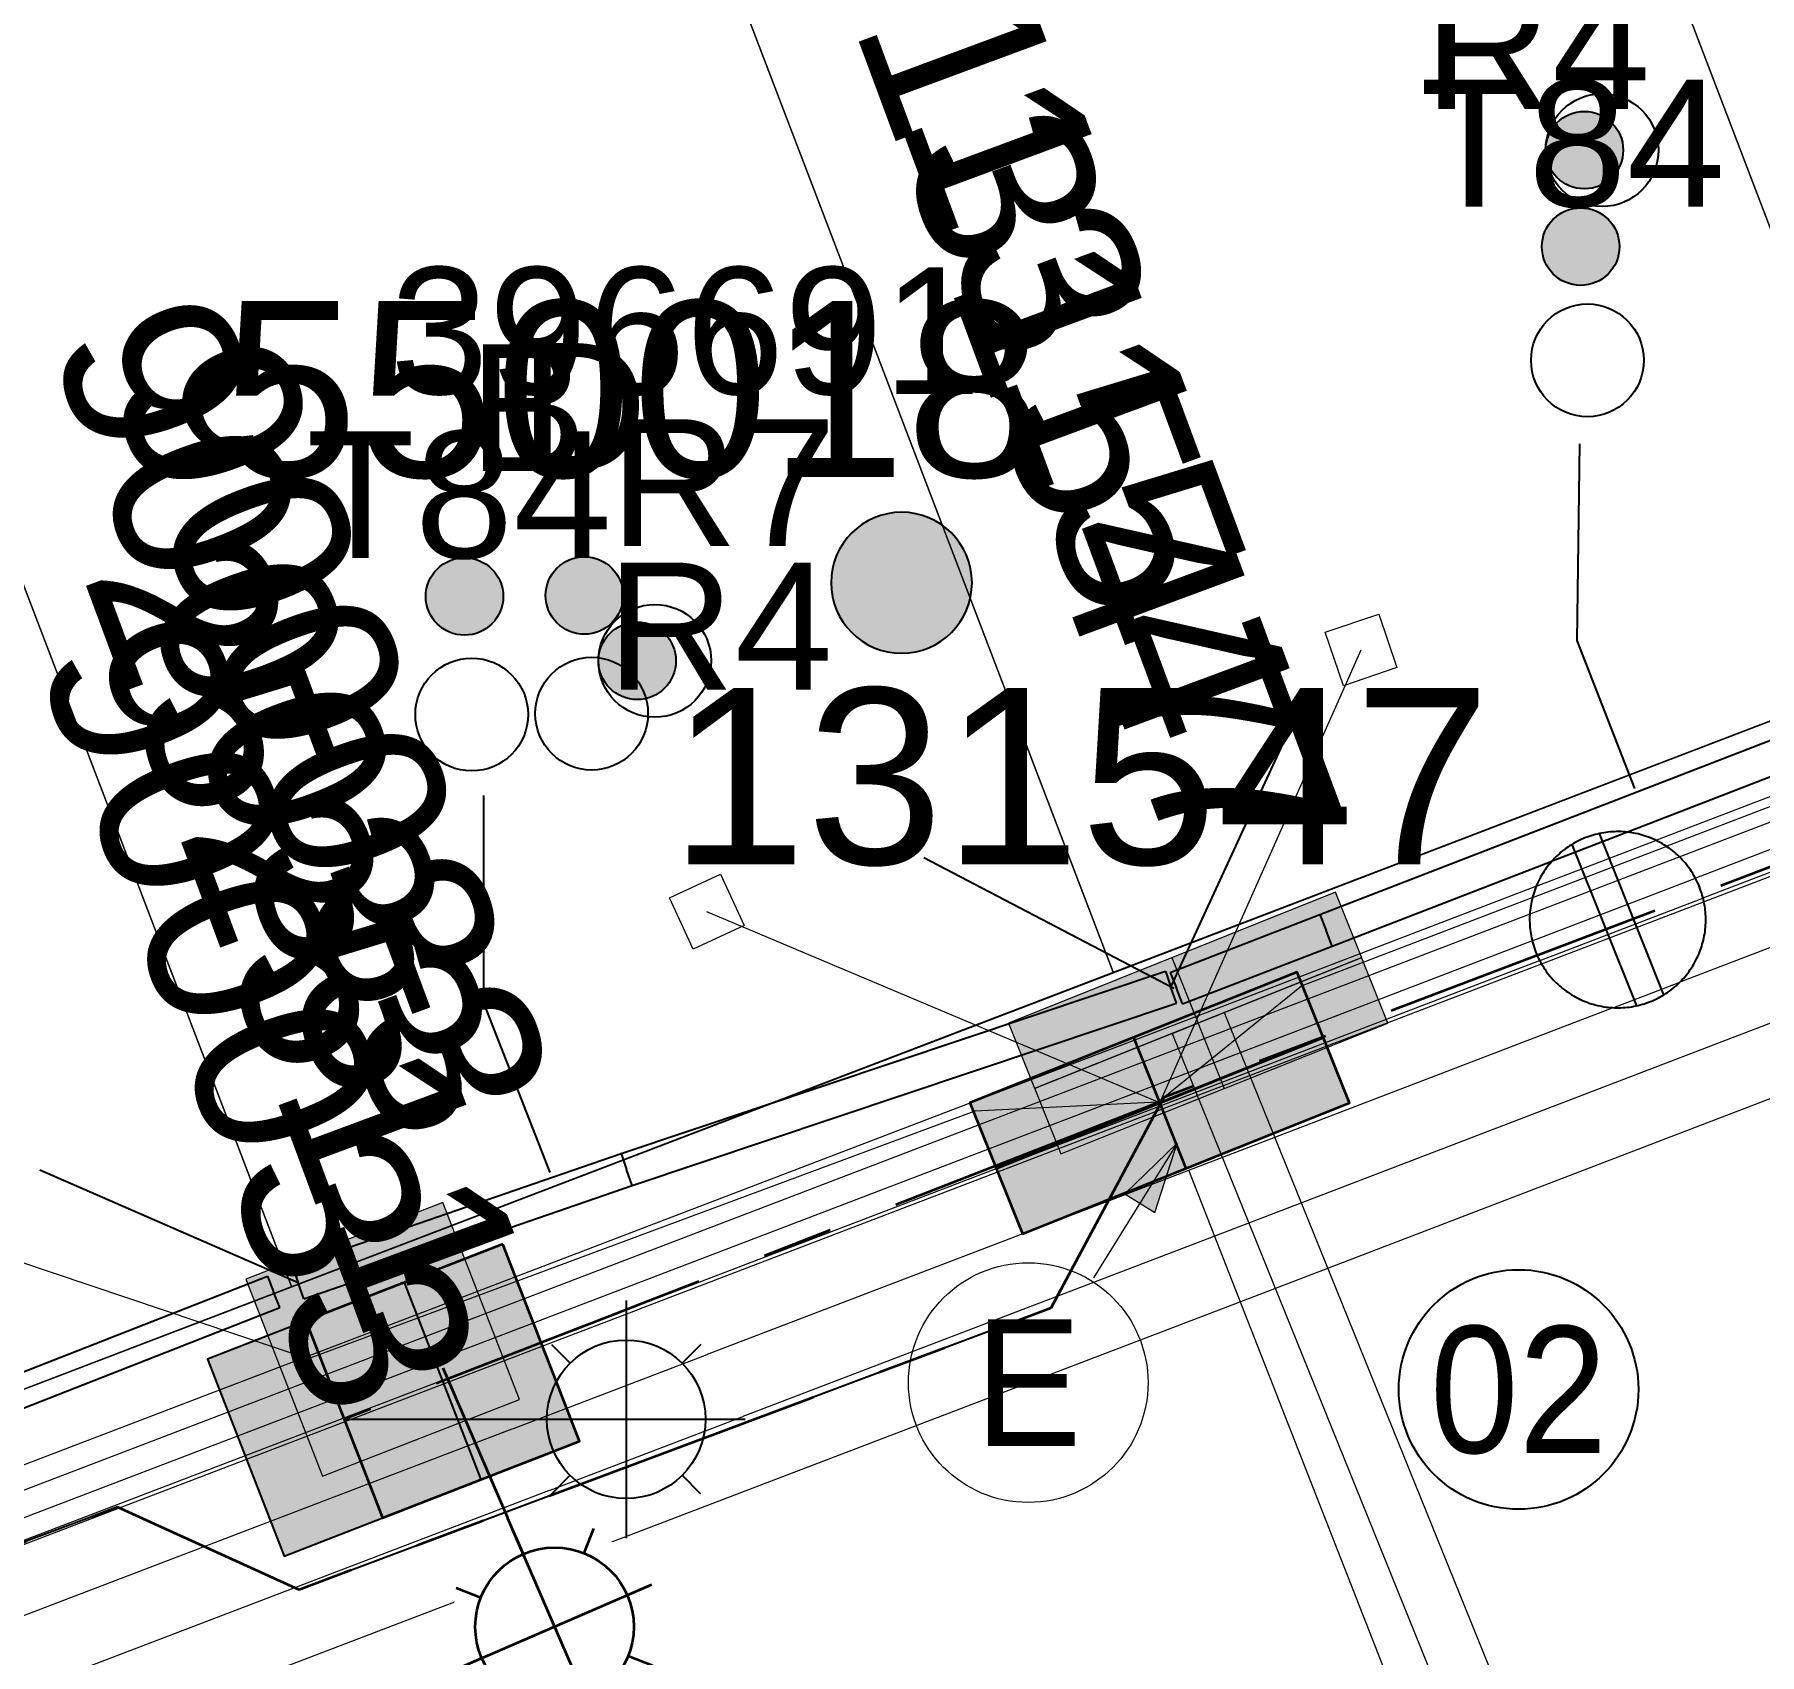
# Model space of a CAD drawing. Header units: metres. Extents: x 0 to 310918, y 0 to 6270107.
# Drawn here: x 310444.91 to 310469.39, y 6269782.06 to 6269805.04 of the extents above; entities that cross this region are included whole.
import ezdxf
from ezdxf.enums import TextEntityAlignment as Align

# ---------------------------------------------------------------- set-up
doc = ezdxf.new("R2010")
doc.units = ezdxf.units.M
doc.linetypes.add('Cable Exist UG', pattern=[7, 4, -1, 1, -1])
doc.linetypes.add('PHANTOMX2', pattern=[6.6, 3, -0.75, 0.2, -0.75, 0.2, -0.75, 0.2, -0.75])
doc.layers.get('0').update_dxf_attribs({"color": 6})
for name, color, linetype, lineweight in [('_User Miscellaneous1', 30, 'Continuous', 13), ('_User Miscellaneous3', 51, 'Continuous', 13), ('_User_LV_Exist', 5, 'Continuous', 35), ('Cadastre Developer_SP_NEW', 92, 'Continuous', 15), ('Cadastre Land Parcels_SP_EXT', 118, 'Continuous', 15), ('Mains_LV_EXT', 163, 'Continuous', 25), ('Mains_LV_SL_EXT', 135, 'Continuous', 25), ('Services_SP_EXT', 42, 'PHANTOMX2', 20)]:
    doc.layers.add(name, color=color, linetype=linetype, lineweight=lineweight)
doc.layers.add('_User Miscellaneous10', color=252, linetype='Continuous', lineweight=13, plot=False, transparency=0.7)
doc.layers.add('_User Miscellaneous12', color=252, linetype='Continuous', lineweight=13, plot=False, transparency=0.75)
for name, color, linetype in [('Duct_SP_EXT', 30, 'Continuous'), ('Duct_SP_NEW', 2, 'Continuous'), ('Equip_LV_EXT', 7, 'Continuous'), ('Mains_LV_New_T84', 2, 'Cable x'), ('SupportsOH_SP_TR_HV_LV_SL_EXT', 7, 'Continuous'), ('SupportsUG_SP_LV_SL_EXT', 7, 'Continuous'), ('Trench_SP_EXT', 7, 'Continuous')]:
    doc.layers.add(name, color=color, linetype=linetype)
doc.layers.add('Features_HIDE', color=1, linetype='Continuous', plot=False)
doc.styles.add('COLUMN_LABEL', font='arial.ttf', dxfattribs={"height": 2})
doc.styles.add('iecARIAL', font='arial.ttf', dxfattribs={"height": 2})
doc.styles.add('POLE_LABEL', font='arial.ttf', dxfattribs={"height": 2})
doc.styles.add('SL_LABEL', font='arial.ttf', dxfattribs={"height": 2})
doc.styles.get("Standard").update_dxf_attribs({"font": 'arial.ttf'})
doc.linetypes.add('Cable x', pattern='A,4.5,-0.01,["X",Standard,S=1.25,R=0,X=0,Y=-0.65],-1.2', length=5.71)

# ---------------------------------------------------------------- blocks, each defined once
blk = doc.blocks.new('COLUMN_EXT')
blk.add_hatch(color=256).paths.add_polyline_path([(1.5, -1.5), (1.5, 1.5), (-1.5, 1.5), (-1.5, -1.5)])
blk.add_lwpolyline([(1.5, 1.5), (-1.5, 1.5), (-1.5, -1.5), (1.5, -1.5)], close=True)
at = {"flags": 1}
blk.add_attdef('Z', (-1.813, 2.351), '', height=0.2, rotation=180, dxfattribs=at)
at = {"flags": 9}
for tag, p in [('NOTES', (-1.813, 2)), ('SUBURB', (-1.813, 1.8)), ('STREETNAME', (-1.813, 1.6)), ('LOCATION', (-1.813, 1.4)), ('LEGEND', (-1.813, 1.2)), ('USAGE', (-1.813, 1)), ('OWNED_BY', (-1.813, 0.6)), ('STATE', (-1.813, 0.8)), ('COLUMN_TYPE', (-1.813, 0.4))]:
    blk.add_attdef(tag, text='', height=0.2, rotation=180, dxfattribs=at).set_placement(p, align=Align.MIDDLE_LEFT)
for tag, style, p in [('STREET_CODE', 'COLUMN_LABEL', (-1.813, 0.2)), ('STRUCTURE_PLANT_NUMBER', 'POLE_LABEL', (-1.813, -0.031))]:
    blk.add_attdef(tag, text='', height=0.2, rotation=180, dxfattribs=dict(at, style=style)).set_placement(p, align=Align.MIDDLE_LEFT)
at = {"style": 'COLUMN_LABEL', "width": 0.9, "flags": 8}
blk.add_attdef('ASSET_NUM', text='', height=2, rotation=270, dxfattribs=at).set_placement((2, -4), align=Align.MIDDLE_LEFT)
blk = doc.blocks.new('PILLAR_EXT')
blk.add_hatch(color=256).paths.add_polyline_path([(-2.5, 1), (-2.5, -1), (2.5, -1), (2.5, 1)])
for p, q in [((0, 1), (0, -1)), ((-2.5, 0), (2.5, 0))]:
    blk.add_line(p, q)
at = {"ltscale": 10}
blk.add_line((2.5, 0), (-2.5, 0), dxfattribs=at)
blk.add_lwpolyline([(-2.5, -1), (-1.25, -1), (1.25, -1), (2.5, -1), (2.5, 1), (-2.5, 1)], close=True)
at = {"width": 0.9, "flags": 8}
blk.add_attdef('ASSET_NUM', text='', height=2, rotation=90, dxfattribs=at).set_placement((-2, 4), align=Align.MIDDLE_LEFT)
for tag, p, flags in [('OWNED_BY', (0, -0.2), 9), ('STATE', (0, -0.4), 9), ('SUPPORT_TYPE', (0, -0.6), 9), ('USAGE', (0, -0.8), 9), ('LEGEND', (0, -1), 9), ('LOCATION', (0, -1.2), 9), ('NOTES', (0, -1.4), 9), ('PARENT', (0, -1.6), 9), ('STREETNAME', (0, -1.8), 9), ('SUBURB', (0, -2), 1)]:
    blk.add_attdef(tag, p, '', height=0.2, dxfattribs=dict(flags=flags))
blk = doc.blocks.new('DUCT_EXT')
blk.add_circle((0, 0.8), 0.8)
at = {"flags": 1}
blk.add_attdef('Z', (0, 0), '', height=0.2, dxfattribs=at)
at = {"flags": 9}
for tag, p in [('DUCT_CODE', (0, 0)), ('XSECT_TYPE', (0, -0.2)), ('FB_REFERENCE', (0, -0.4)), ('STATE', (0, -0.6)), ('NOTES', (0, -0.8))]:
    blk.add_attdef(tag, text='', height=0.2, dxfattribs=at).set_placement(p, align=Align.MIDDLE_LEFT)
blk = doc.blocks.new('SL_LANTERN_EXT')
at = {"flags": 9}
for tag, p in [('LRATECODE', (-7.4, 0)), ('LOUTREACHVOCAB', (-7.2, 0)), ('LOUTREACH', (-7, 0)), ('LANTNUMBER', (-6.6, 0)), ('LNEW', (-6.4, 0)), ('LMASTVOCAB', (-6.2, 0)), ('LMAST', (-6, 0)), ('LLAMPVOCAB', (-5.8, 0)), ('LLAMP', (-5.6, 0)), ('LEXIST', (-5.4, 0)), ('LCHARGE3PERCENT', (-5.2, 0)), ('LCHARGE3', (-5, 0)), ('LCHARGE2PERCENT', (-4.8, 0)), ('LCHARGE2', (-4.6, 0)), ('LCHARGE1PERCENT', (-4.4, 0)), ('LCHARGE1', (-4.2, 0)), ('LCATEGORY', (-4, 0)), ('LBRACKETVOCAB', (-3.8, 0)), ('LBRACKET', (-3.6, 0)), ('LKINGHEIGHT', (-3.4, 0)), ('CREPLACE', (-3.2, 0)), ('CREMOVE', (-3, 0)), ('CNUMBER', (-2.8, 0)), ('CNEW', (-2.6, 0)), ('CEXIST', (-2.4, 0)), ('USAGE', (-2.2, 0)), ('STATE', (-2, 0)), ('OWNED_BY', (-1.8, 0)), ('ORIENTATION', (-1.6, 0)), ('OPERATING_VOLTAGE', (-1.4, 0)), ('NO_PHASES', (-1.2, 0)), ('LANTERN_TYPE', (-1, 0)), ('LANTERN_PURPOSE', (-0.8, 0)), ('CONTROL_TYPE', (-0.6, 0)), ('CONSTRUCTED_VOLTAGE', (-0.4, 0))]:
    blk.add_attdef(tag, text='', height=0.001, rotation=270, dxfattribs=at).set_placement(p, align=Align.MIDDLE_LEFT)
at = {"style": 'SL_LABEL', "flags": 9}
blk.add_attdef('STREET_CODE', text='', height=0.001, rotation=270, dxfattribs=at).set_placement((0.001, 0), align=Align.MIDDLE_LEFT)
at = {"flags": 1}
blk.add_attdef('Z', (0, 0), '', height=0.001, rotation=270, dxfattribs=at)
at = {"width": 0.9}
blk.add_attdef('LNUMBER', text='', height=1, dxfattribs=at).set_placement((7, -1), align=Align.MIDDLE_LEFT)
at = {"flags": 9}
for tag, p in [('LREMOVE', (0, -7.6)), ('LREPLACE', (0, -7.8)), ('LTYPE', (0, -8)), ('LTYPEVOCAB', (0, -8.2)), ('LEGEND', (0, -8.4)), ('SUBURB', (0, -8.6)), ('STREETNAME', (0, -8.8)), ('LOCATION', (0, -9)), ('NOTES', (0, -9.2)), ('MAINTAINED_BY', (0, -9.863))]:
    blk.add_attdef(tag, text='', height=0.001, dxfattribs=at).set_placement(p, align=Align.MIDDLE_LEFT)
blk.add_attdef('OPERATED_BY', (0, -9.607), '', height=0.001, dxfattribs=at)
at = {"layer": 'Features_HIDE', "width": 0.9}
blk.add_attdef('ASSET_NUM', text='', height=1, dxfattribs=at).set_placement((7, 1), align=Align.MIDDLE_LEFT)
at = {"transparency": 33554651}
blk.add_wipeout([(5.688, 0), (5.061, -1.061), (4, -1.688), (2.939, -1.061), (2.313, 0), (2.939, 1.061), (4, 1.687), (5.061, 1.061)], dxfattribs=at)
for p, q in [((4, 1.687), (4, 0)), ((2.939, 1.061), (3.205, 0.795)), ((5.061, 1.061), (4.795, 0.795)), ((0, 0), (4, 0)), ((4, 0), (5.688, 0)), ((4, 0), (4, -1.688)), ((2.939, -1.061), (3.205, -0.795)), ((5.061, -1.061), (4.795, -0.795))]:
    blk.add_line(p, q)
blk.add_circle((4, 0), 1.125)
blk = doc.blocks.new('CCP_EXT')
at = {"flags": 9}
for tag, p in [('ORIENTATION', (0, -0.8)), ('OWNED_BY', (0, -1)), ('USAGE', (0, -1.2)), ('LEGEND', (0, -1.4)), ('STATE', (0, -1.8)), ('LIFE_SUPPORT', (0, -1.6)), ('NOTES', (0, -2))]:
    blk.add_attdef(tag, text='', height=0.2, dxfattribs=at).set_placement(p, align=Align.MIDDLE_LEFT)
at = {"transparency": 33554651}
blk.add_wipeout([(0, 0.566), (0.566, 0), (0, -0.566), (-0.566, 0)], dxfattribs=at)
blk.add_lwpolyline([(-0.566, 0), (0, 0.566), (0.566, 0), (0, -0.566), (-0.566, 0)])
at = {"flags": 1}
blk.add_attdef('Z', (0, 0), '', height=0.2, dxfattribs=at)
at = {"flags": 9}
for tag, p in [('CCP_TYPE', (0, 0)), ('CONSTRUCTED_VOLTAGE', (0, -0.2)), ('NO_PHASES', (0, -0.4)), ('OPERATING_VOLTAGE', (0, -0.6))]:
    blk.add_attdef(tag, text='', height=0.2, dxfattribs=at).set_placement(p, align=Align.MIDDLE_LEFT)
blk = doc.blocks.new('POLE_EXT')
blk.add_hatch(color=256).paths.add_polyline_path([(-1, 0, 1), (1, 0, 1)])
blk.add_lwpolyline([(-1, 0, 1), (1, 0, 1)], format="xyb", close=True)
at = {"flags": 8}
blk.add_attdef('pNumber', text='', height=2, dxfattribs=at).set_placement((2.5, 2.5), align=Align.MIDDLE_CENTER)
at = {"style": 'POLE_LABEL', "flags": 9}
for tag, p in [('STRUCTURE_PLANT_NUMBER', (1.355, 0.028)), ('STREET_CODE', (1.355, -0.2))]:
    blk.add_attdef(tag, text='', height=0.2, dxfattribs=at).set_placement(p, align=Align.MIDDLE_LEFT)
at = {"flags": 9}
for tag, p in [('OWNED_BY', (1.355, -0.4)), ('SPECIAL_USE', (1.355, -0.8)), ('PARENT', (1.355, -0.6)), ('STATE', (1.355, -1)), ('USAGE', (1.355, -1.2)), ('cLV', (1.355, -1.4)), ('hDepth', (1.355, -1.6)), ('hDia', (1.355, -1.8)), ('cHV', (1.355, -2)), ('LBRACKET', (1.355, -2.2)), ('LExisting', (1.355, -2.4)), ('LANTNUMBER', (1.355, -2.6)), ('LOther', (1.355, -2.8)), ('LRemove', (1.355, -3)), ('LEGEND', (1.355, -3.2)), ('cLinedev', (1.355, -3.4)), ('LOCATION', (1.355, -3.6)), ('pExisting', (1.355, -3.8)), ('PFNUMBER', (1.355, -4)), ('NEWPFNUMBER', (1.355, -4.2)), ('pFooting', (1.355, -4.4)), ('pNew', (1.355, -4.6)), ('pRelocate', (1.355, -5)), ('pRemove', (1.355, -5.2)), ('pReplace', (1.355, -5.4)), ('pStay', (1.355, -5.6)), ('pType', (1.355, -5.8)), ('cspan', (1.355, -6)), ('STREETNAME', (1.355, -6.2)), ('SUBURB', (1.355, -6.4)), ('NOTES', (1.355, -6.6)), ('MAINTAINED_BY', (1.355, -6.814)), ('OPERATED_BY', (1.355, -7.014))]:
    blk.add_attdef(tag, text='', height=0.2, dxfattribs=at).set_placement(p, align=Align.MIDDLE_LEFT)
at = {"flags": 1}
blk.add_attdef('Z', (1.355, -7.328), '', height=0.2, dxfattribs=at)
at = {"layer": 'Features_HIDE', "style": 'POLE_LABEL', "flags": 8}
blk.add_attdef('ASSET_NUM', text='', height=2, dxfattribs=at).set_placement((5, 5), align=Align.MIDDLE_CENTER)
blk = doc.blocks.new('LV_UG_LINKS_CLOSED_EXT')
at = {"layer": 'Equip_LV_EXT'}
for tag, flags, p in [('ACTUAL_STATUS', 9, (3, -2)), ('CONSTRUCTED_VOLTAGE', 9, (3, -2.2)), ('NO_PHASES', 9, (3, -2.4)), ('OPERATING_VOLTAGE', 9, (3, -2.6)), ('ORIENTATION', 9, (3, -2.8)), ('STATE', 9, (3, -3)), ('SWITCH_TYPE', 9, (3, -3.2)), ('USAGE', 9, (3, -3.4)), ('NOTES', 9, (3, -3.6)), ('OWNED_BY', 9, (3, -3.8)), ('OPERATED_BY', 9, (3, -4)), ('MAINTAINED_BY', 9, (3, -4.2)), ('NUMBER_OF_PHASES', 9, (3, -4.4)), ('TYPE', 9, (3, -4.6)), ('Z', 1, (3, -4.8))]:
    blk.add_attdef(tag, text='', height=0.2, dxfattribs=dict(at, flags=flags)).set_placement(p, align=Align.MIDDLE_LEFT)
at = {"transparency": 33554651}
blk.add_wipeout([(4, 1.25), (3.969, 1.25), (3.939, 1.248), (3.908, 1.247), (3.877, 1.244), (3.847, 1.241), (3.817, 1.236), (3.786, 1.232), (3.756, 1.226), (3.726, 1.22), (3.696, 1.213), (3.667, 1.205), (3.637, 1.196), (3.608, 1.187), (3.579, 1.177), (3.55, 1.166), (3.522, 1.155), (3.493, 1.143), (3.466, 1.13), (3.438, 1.117), (3.411, 1.102), (3.384, 1.088), (3.357, 1.072), (3.331, 1.056), (3.306, 1.039), (3.28, 1.022), (3.255, 1.004), (3.231, 0.985), (3.207, 0.966), (3.184, 0.947), (3.161, 0.926), (3.138, 0.905), (3.116, 0.884), (3.095, 0.862), (3.074, 0.839), (3.053, 0.816), (3.034, 0.793), (3.015, 0.769), (2.996, 0.745), (2.978, 0.72), (2.961, 0.694), (2.944, 0.669), (2.928, 0.643), (2.912, 0.616), (2.898, 0.589), (2.883, 0.562), (2.87, 0.534), (2.857, 0.507), (2.845, 0.478), (2.834, 0.45), (2.823, 0.421), (2.813, 0.392), (2.804, 0.363), (2.795, 0.333), (2.787, 0.304), (2.78, 0.274), (2.774, 0.244), (2.768, 0.214), (2.764, 0.183), (2.759, 0.153), (2.756, 0.123), (2.753, 0.092), (2.752, 0.061), (2.75, 0.031), (2.75, 0), (2.75, -0.031), (2.752, -0.061), (2.753, -0.092), (2.756, -0.123), (2.759, -0.153), (2.764, -0.183), (2.768, -0.214), (2.774, -0.244), (2.78, -0.274), (2.787, -0.304), (2.795, -0.333), (2.804, -0.363), (2.813, -0.392), (2.823, -0.421), (2.834, -0.45), (2.845, -0.478), (2.857, -0.507), (2.87, -0.534), (2.883, -0.562), (2.898, -0.589), (2.912, -0.616), (2.928, -0.643), (2.944, -0.669), (2.961, -0.694), (2.978, -0.72), (2.996, -0.745), (3.015, -0.769), (3.034, -0.793), (3.053, -0.816), (3.074, -0.839), (3.095, -0.862), (3.116, -0.884), (3.138, -0.905), (3.161, -0.926), (3.184, -0.947), (3.207, -0.966), (3.231, -0.985), (3.255, -1.004), (3.28, -1.022), (3.306, -1.039), (3.331, -1.056), (3.357, -1.072), (3.384, -1.088), (3.411, -1.102), (3.438, -1.117), (3.466, -1.13), (3.493, -1.143), (3.522, -1.155), (3.55, -1.166), (3.579, -1.177), (3.608, -1.187), (3.637, -1.196), (3.667, -1.205), (3.696, -1.213), (3.726, -1.22), (3.756, -1.226), (3.786, -1.232), (3.817, -1.236), (3.847, -1.241), (3.877, -1.244), (3.908, -1.247), (3.939, -1.248), (3.969, -1.25), (4, -1.25), (4.031, -1.25), (4.061, -1.248), (4.092, -1.247), (4.123, -1.244), (4.153, -1.241), (4.183, -1.236), (4.214, -1.232), (4.244, -1.226), (4.274, -1.22), (4.304, -1.213), (4.333, -1.205), (4.363, -1.196), (4.392, -1.187), (4.421, -1.177), (4.45, -1.166), (4.478, -1.155), (4.507, -1.143), (4.534, -1.13), (4.562, -1.117), (4.589, -1.102), (4.616, -1.088), (4.643, -1.072), (4.669, -1.056), (4.694, -1.039), (4.72, -1.022), (4.745, -1.004), (4.769, -0.985), (4.793, -0.966), (4.816, -0.947), (4.839, -0.926), (4.862, -0.905), (4.884, -0.884), (4.905, -0.862), (4.926, -0.839), (4.947, -0.816), (4.966, -0.793), (4.985, -0.769), (5.004, -0.745), (5.022, -0.72), (5.039, -0.694), (5.056, -0.669), (5.072, -0.643), (5.088, -0.616), (5.102, -0.589), (5.117, -0.562), (5.13, -0.534), (5.143, -0.507), (5.155, -0.478), (5.166, -0.45), (5.177, -0.421), (5.187, -0.392), (5.196, -0.363), (5.205, -0.333), (5.213, -0.304), (5.22, -0.274), (5.226, -0.244), (5.232, -0.214), (5.236, -0.183), (5.241, -0.153), (5.244, -0.123), (5.247, -0.092), (5.248, -0.061), (5.25, -0.031), (5.25, 0), (5.25, 0.031), (5.248, 0.061), (5.247, 0.092), (5.244, 0.123), (5.241, 0.153), (5.236, 0.183), (5.232, 0.214), (5.226, 0.244), (5.22, 0.274), (5.213, 0.304), (5.205, 0.333), (5.196, 0.363), (5.187, 0.392), (5.177, 0.421), (5.166, 0.45), (5.155, 0.478), (5.143, 0.507), (5.13, 0.534), (5.117, 0.562), (5.102, 0.589), (5.088, 0.616), (5.072, 0.643), (5.056, 0.669), (5.039, 0.694), (5.022, 0.72), (5.004, 0.745), (4.985, 0.769), (4.966, 0.793), (4.947, 0.816), (4.926, 0.839), (4.905, 0.862), (4.884, 0.884), (4.862, 0.905), (4.839, 0.926), (4.816, 0.947), (4.793, 0.966), (4.769, 0.985), (4.745, 1.004), (4.72, 1.022), (4.694, 1.039), (4.669, 1.056), (4.643, 1.072), (4.616, 1.088), (4.589, 1.102), (4.562, 1.117), (4.534, 1.13), (4.507, 1.143), (4.478, 1.155), (4.45, 1.166), (4.421, 1.177), (4.392, 1.187), (4.363, 1.196), (4.333, 1.205), (4.304, 1.213), (4.274, 1.22), (4.244, 1.226), (4.214, 1.232), (4.183, 1.236), (4.153, 1.241), (4.123, 1.244), (4.092, 1.247), (4.061, 1.248), (4.031, 1.25)], dxfattribs=at).dxf.layer = 'Equip_LV_EXT'
at = {"layer": 'Equip_LV_EXT'}
for p, q in [((3.792, 1.232), (3.792, -1.232)), ((4.208, 1.232), (4.208, -1.232))]:
    blk.add_line(p, q, dxfattribs=at)
at = {"layer": 'Equip_LV_EXT', "flags": 128}
blk.add_lwpolyline([(4, 1.25), (3.969, 1.25), (3.939, 1.248), (3.908, 1.247), (3.877, 1.244), (3.847, 1.241), (3.817, 1.236), (3.786, 1.232), (3.756, 1.226), (3.726, 1.22), (3.696, 1.213), (3.667, 1.205), (3.637, 1.196), (3.608, 1.187), (3.579, 1.177), (3.55, 1.166), (3.522, 1.155), (3.493, 1.143), (3.466, 1.13), (3.438, 1.117), (3.411, 1.102), (3.384, 1.088), (3.357, 1.072), (3.331, 1.056), (3.306, 1.039), (3.28, 1.022), (3.255, 1.004), (3.231, 0.985), (3.207, 0.966), (3.184, 0.947), (3.161, 0.926), (3.138, 0.905), (3.116, 0.884), (3.095, 0.862), (3.074, 0.839), (3.053, 0.816), (3.034, 0.793), (3.015, 0.769), (2.996, 0.745), (2.978, 0.72), (2.961, 0.694), (2.944, 0.669), (2.928, 0.643), (2.912, 0.616), (2.898, 0.589), (2.883, 0.562), (2.87, 0.534), (2.857, 0.507), (2.845, 0.478), (2.834, 0.45), (2.823, 0.421), (2.813, 0.392), (2.804, 0.363), (2.795, 0.333), (2.787, 0.304), (2.78, 0.274), (2.774, 0.244), (2.768, 0.214), (2.764, 0.183), (2.759, 0.153), (2.756, 0.123), (2.753, 0.092), (2.752, 0.061), (2.75, 0.031), (2.75, 0), (2.75, -0.031), (2.752, -0.061), (2.753, -0.092), (2.756, -0.123), (2.759, -0.153), (2.764, -0.183), (2.768, -0.214), (2.774, -0.244), (2.78, -0.274), (2.787, -0.304), (2.795, -0.333), (2.804, -0.363), (2.813, -0.392), (2.823, -0.421), (2.834, -0.45), (2.845, -0.478), (2.857, -0.507), (2.87, -0.534), (2.883, -0.562), (2.898, -0.589), (2.912, -0.616), (2.928, -0.643), (2.944, -0.669), (2.961, -0.694), (2.978, -0.72), (2.996, -0.745), (3.015, -0.769), (3.034, -0.793), (3.053, -0.816), (3.074, -0.839), (3.095, -0.862), (3.116, -0.884), (3.138, -0.905), (3.161, -0.926), (3.184, -0.947), (3.207, -0.966), (3.231, -0.985), (3.255, -1.004), (3.28, -1.022), (3.306, -1.039), (3.331, -1.056), (3.357, -1.072), (3.384, -1.088), (3.411, -1.102), (3.438, -1.117), (3.466, -1.13), (3.493, -1.143), (3.522, -1.155), (3.55, -1.166), (3.579, -1.177), (3.608, -1.187), (3.637, -1.196), (3.667, -1.205), (3.696, -1.213), (3.726, -1.22), (3.756, -1.226), (3.786, -1.232), (3.817, -1.236), (3.847, -1.241), (3.877, -1.244), (3.908, -1.247), (3.939, -1.248), (3.969, -1.25), (4, -1.25), (4.031, -1.25), (4.061, -1.248), (4.092, -1.247), (4.123, -1.244), (4.153, -1.241), (4.183, -1.236), (4.214, -1.232), (4.244, -1.226), (4.274, -1.22), (4.304, -1.213), (4.333, -1.205), (4.363, -1.196), (4.392, -1.187), (4.421, -1.177), (4.45, -1.166), (4.478, -1.155), (4.507, -1.143), (4.534, -1.13), (4.562, -1.117), (4.589, -1.102), (4.616, -1.088), (4.643, -1.072), (4.669, -1.056), (4.694, -1.039), (4.72, -1.022), (4.745, -1.004), (4.769, -0.985), (4.793, -0.966), (4.816, -0.947), (4.839, -0.926), (4.862, -0.905), (4.884, -0.884), (4.905, -0.862), (4.926, -0.839), (4.947, -0.816), (4.966, -0.793), (4.985, -0.769), (5.004, -0.745), (5.022, -0.72), (5.039, -0.694), (5.056, -0.669), (5.072, -0.643), (5.088, -0.616), (5.102, -0.589), (5.117, -0.562), (5.13, -0.534), (5.143, -0.507), (5.155, -0.478), (5.166, -0.45), (5.177, -0.421), (5.187, -0.392), (5.196, -0.363), (5.205, -0.333), (5.213, -0.304), (5.22, -0.274), (5.226, -0.244), (5.232, -0.214), (5.236, -0.183), (5.241, -0.153), (5.244, -0.123), (5.247, -0.092), (5.248, -0.061), (5.25, -0.031), (5.25, 0), (5.25, 0.031), (5.248, 0.061), (5.247, 0.092), (5.244, 0.123), (5.241, 0.153), (5.236, 0.183), (5.232, 0.214), (5.226, 0.244), (5.22, 0.274), (5.213, 0.304), (5.205, 0.333), (5.196, 0.363), (5.187, 0.392), (5.177, 0.421), (5.166, 0.45), (5.155, 0.478), (5.143, 0.507), (5.13, 0.534), (5.117, 0.562), (5.102, 0.589), (5.088, 0.616), (5.072, 0.643), (5.056, 0.669), (5.039, 0.694), (5.022, 0.72), (5.004, 0.745), (4.985, 0.769), (4.966, 0.793), (4.947, 0.816), (4.926, 0.839), (4.905, 0.862), (4.884, 0.884), (4.862, 0.905), (4.839, 0.926), (4.816, 0.947), (4.793, 0.966), (4.769, 0.985), (4.745, 1.004), (4.72, 1.022), (4.694, 1.039), (4.669, 1.056), (4.643, 1.072), (4.616, 1.088), (4.589, 1.102), (4.562, 1.117), (4.534, 1.13), (4.507, 1.143), (4.478, 1.155), (4.45, 1.166), (4.421, 1.177), (4.392, 1.187), (4.363, 1.196), (4.333, 1.205), (4.304, 1.213), (4.274, 1.22), (4.244, 1.226), (4.214, 1.232), (4.183, 1.236), (4.153, 1.241), (4.123, 1.244), (4.092, 1.247), (4.061, 1.248), (4.031, 1.25)], close=True, dxfattribs=at)
blk = doc.blocks.new('CABLE_LARGE_EXT')
h = blk.add_hatch(color=256)
edge = h.paths.add_edge_path()
edge.add_arc((0, 0.55), 0.55, 0, 360)
blk.add_circle((0, 0.55), 0.55)
at = {"flags": 1}
blk.add_attdef('Z', (0, 0), '', height=0.2, dxfattribs=at)
at = {"flags": 9}
for tag, p in [('COND_CODE', (0, 0)), ('FB_REFERENCE', (0, -0.2)), ('STATE', (0, -0.4)), ('XSECT_SIZE', (0, -0.6)), ('NOTES', (0, -0.8))]:
    blk.add_attdef(tag, text='', height=0.2, dxfattribs=at).set_placement(p, align=Align.MIDDLE_LEFT)
blk = doc.blocks.new('*U363')
h = blk.add_hatch(color=256)
h.dxf.hatch_style = 1
h.paths.add_polyline_path([(1.371, 2.68), (1.796, 2.416), (2.111, 3.398)])
blk.add_line((2.111, 3.398), (0.924, 1.486))
at = {"flags": 128}
blk.add_lwpolyline([(1.371, 2.68), (1.796, 2.416), (2.111, 3.398), (1.371, 2.68)], dxfattribs=at)
blk.add_circle((0, 0), 1.7)
at = {"width": 0.9}
blk.add_attdef('CODE', text='', height=1.8, dxfattribs=at).set_placement((0, 0), align=Align.MIDDLE_CENTER)
at = {"flags": 1}
blk.add_attdef('Z', (0, 0), '', height=0.2, dxfattribs=at)
blk = doc.blocks.new('*U395')
for tag, height, rotation, flags, p in [('LANTNUMBER', 0.2, 270, 9, (-1.4, 2.6)), ('LOUTREACH', 0.2, 270, 9, (-1.4, 2.2)), ('LOUTREACHVOCAB', 0.2, 270, 9, (-1.4, 2)), ('LRATECODE', 0.2, 270, 9, (-1.4, 1.8)), ('LREMOVE', 0.2, 270, 9, (-1.4, 1.6)), ('LREPLACE', 0.2, 270, 9, (-1.4, 1.4)), ('LTYPE', 0.2, 270, 9, (-1.4, 1.2)), ('LTYPEVOCAB', 0.2, 270, 9, (-1.4, 1)), ('LEGEND', 0.2, 270, 9, (-1.4, 0.8)), ('SUBURB', 0.2, 270, 9, (-1.4, 0.6)), ('STREETNAME', 0.2, 270, 9, (-1.4, 0.4)), ('LOCATION', 0.2, 270, 9, (-1.4, 0.2)), ('LNEW', 0.2, 270, 9, (-6.4, 0)), ('LMASTVOCAB', 0.2, 270, 9, (-6.2, 0)), ('LMAST', 0.2, 270, 9, (-6, 0)), ('LLAMPVOCAB', 0.2, 270, 9, (-5.8, 0)), ('LLAMP', 0.2, 270, 9, (-5.6, 0)), ('LEXIST', 0.2, 270, 9, (-5.4, 0)), ('LCHARGE3PERCENT', 0.2, 270, 9, (-5.2, 0)), ('LCHARGE3', 0.2, 270, 9, (-5, 0)), ('LCHARGE2PERCENT', 0.2, 270, 9, (-4.8, 0)), ('LCHARGE2', 0.2, 270, 9, (-4.6, 0)), ('LCHARGE1PERCENT', 0.2, 270, 9, (-4.4, 0)), ('LCHARGE1', 0.2, 270, 9, (-4.2, 0)), ('LCATEGORY', 0.2, 270, 9, (-4, 0)), ('LBRACKETVOCAB', 0.2, 270, 9, (-3.8, 0)), ('LBRACKET', 0.2, 270, 9, (-3.6, 0)), ('LKINGHEIGHT', 0.2, 270, 9, (-3.4, 0)), ('CREPLACE', 0.2, 270, 9, (-3.2, 0)), ('CREMOVE', 0.2, 270, 9, (-3, 0)), ('CNUMBER', 0.2, 270, 9, (-2.8, 0)), ('CNEW', 0.2, 270, 9, (-2.6, 0)), ('CEXIST', 0.2, 270, 9, (-2.4, 0)), ('USAGE', 0.2, 270, 9, (-2.2, 0)), ('STATE', 0.2, 270, 9, (-2, 0)), ('OWNED_BY', 0.2, 270, 9, (-1.8, 0)), ('ORIENTATION', 0.2, 270, 9, (-1.6, 0)), ('OPERATING_VOLTAGE', 0.2, 270, 9, (-1.4, 0)), ('NOTES', 0.2, 270, 9, (-1.4, 0)), ('NO_PHASES', 0.2, 270, 9, (-1.2, 0)), ('LANTERN_TYPE', 0.2, 270, 9, (-1, 0)), ('LANTERN_PURPOSE', 0.2, 270, 9, (-0.8, 0)), ('CONTROL_TYPE', 0.2, 270, 9, (-0.6, 0)), ('CONSTRUCTED_VOLTAGE', 0.2, 270, 9, (-0.4, 0)), ('MAINTAINED_BY', 0.2, 270, 9, (-1.4, -0.663)), ('LNUMBER', 1, 293.3654, 8, (1.858, -6.823))]:
    blk.add_attdef(tag, text='', height=height, rotation=rotation, dxfattribs=dict(flags=flags)).set_placement(p, align=Align.MIDDLE_LEFT)
at = {"style": 'SL_LABEL'}
for tag, height, rotation, flags, p in [('STREET_CODE', 0.001, 270, 9, (0.001, 0)), ('ASSET_NUM', 1, 293.3654, 8, (3.694, -6.029))]:
    blk.add_attdef(tag, text='', height=height, rotation=rotation, dxfattribs=dict(at, flags=flags)).set_placement(p, align=Align.MIDDLE_LEFT)
for tag, p, height, flags in [('Z', (0, 0), 0.001, 1), ('OPERATED_BY', (-1.4, -0.407), 0.2, 9)]:
    blk.add_attdef(tag, p, '', height=height, rotation=270, dxfattribs=dict(flags=flags))
at = {"transparency": 33554651}
blk.add_wipeout([(2.256, -5.221), (1.033, -5.066), (0.037, -4.341), (0.192, -3.119), (0.917, -2.123), (2.139, -2.278), (3.135, -3.003), (2.981, -4.225)], dxfattribs=at)
for p, q in [((0, 0), (1.14, -2.639)), ((0.991, -2.295), (2.181, -5.049)), ((2.139, -2.278), (2.001, -2.626)), ((0.192, -3.119), (0.541, -3.257)), ((2.963, -3.077), (0.209, -4.267)), ((2.963, -3.077), (2.619, -3.226)), ((0.554, -4.118), (0.209, -4.267)), ((2.981, -4.225), (2.632, -4.087)), ((1.033, -5.066), (1.172, -4.718)), ((2.033, -4.705), (2.181, -5.049))]:
    blk.add_line(p, q)
blk.add_circle((1.586, -3.672), 1.125)
blk = doc.blocks.new('*U418')
blk.add_circle((0, 0), 1.7)
at = {"width": 0.9}
blk.add_attdef('CODE', text='', height=1.8, dxfattribs=at).set_placement((0, 0), align=Align.MIDDLE_CENTER)
at = {"flags": 1}
blk.add_attdef('Z', (0, 0), '', height=0.2, dxfattribs=at)

msp = doc.modelspace()

# ---------------------------------------------------------------- linework, layer by layer
at = {"layer": 'Cadastre Land Parcels_SP_EXT', "linetype": 'Continuous'}
for points in [[(310483.53, 6269800.662), (310476.286, 6269819.621), (310472.728, 6269828.929), (310461.066, 6269824.471), (310471.871, 6269796.201), (310483.53, 6269800.662)], [(310471.871, 6269796.201), (310461.066, 6269824.471), (310449.408, 6269820.013), (310460.213, 6269791.74), (310471.871, 6269796.201)], [(310460.213, 6269791.74), (310449.408, 6269820.013), (310437.753, 6269815.554), (310448.555, 6269787.28), (310460.213, 6269791.74)], [(310448.555, 6269787.28), (310437.753, 6269815.554), (310426.094, 6269811.097), (310436.897, 6269782.819), (310448.555, 6269787.28)]]:
    msp.add_lwpolyline(points, close=True, dxfattribs=at)
at = {"layer": 'Duct_SP_EXT'}
for p, q in [((310461.025, 6269791.737), (310463.148, 6269792.556)), ((310463.148, 6269792.556), (310463.235, 6269792.332)), ((310463.321, 6269792.108), (310463.235, 6269792.332)), ((310461.197, 6269791.289), (310463.321, 6269792.108)), ((310460.958, 6269791.756), (310461.034, 6269791.528)), ((310461.025, 6269791.737), (310461.111, 6269791.513)), ((310461.111, 6269791.301), (310461.034, 6269791.528)), ((310461.197, 6269791.289), (310461.111, 6269791.513))]:
    msp.add_line(p, q, dxfattribs=at)
for points in [[(310466.833, 6269799.235), (310466.792, 6269796.445), (310467.614, 6269794.346)], [(310451.278, 6269794.246), (310451.278, 6269791.306), (310452.218, 6269788.896)]]:
    msp.add_lwpolyline(points, dxfattribs=at)
at = {"layer": 'Duct_SP_NEW', "lineweight": 15, "ltscale": 2.5, "transparency": 33554687}
for p, q in [((310461.79, 6269791.167), (310461.42, 6269791.017)), ((310461.79, 6269791.167), (310467.149, 6269777.937)), ((310461.049, 6269790.867), (310461.42, 6269791.017)), ((310461.049, 6269790.867), (310466.408, 6269777.637))]:
    msp.add_line(p, q, dxfattribs=at)
at = {"layer": 'Mains_LV_New_T84', "lineweight": 15, "transparency": 33554687, "flags": 128}
msp.add_lwpolyline([(310480.159, 6269782.927), (310480.754, 6269783.155), (310479.679, 6269785.956), (310469.962, 6269782.223), (310470.294, 6269781.279), (310470.294, 6269781.279), (310465.178, 6269779.001), (310461.288, 6269788.928)], dxfattribs=at)
at = {"layer": 'Trench_SP_EXT', "linetype": 'Cable Exist UG'}
msp.add_lwpolyline([(310461.073, 6269791.508), (310457.338, 6269793.459)], dxfattribs=at)

# ---------------------------------------------------------------- block references
at = {"layer": '_User Miscellaneous3', "color": 6}
msp.add_blockref('*U363', (310459.009, 6269785.915), dxfattribs=at).add_auto_attribs({'CODE': 'E'})
at = {"layer": 'Duct_SP_EXT'}
for name, p, rotation in [('DUCT_EXT', (310466.351, 6269803.406), 269.8148348506558), ('CABLE_LARGE_EXT', (310466.351, 6269803.406), 269.8421897802964), ('CABLE_LARGE_EXT', (310466.298, 6269802.035), 269.9999999999998), ('DUCT_EXT', (310466.144, 6269800.422), 269.9726450912934), ('DUCT_EXT', (310452.91, 6269796.159), 269.8148348506558), ('DUCT_EXT', (310450.312, 6269795.389), 270.4273639613049), ('DUCT_EXT', (310452.013, 6269795.402), 270.4273639613049)]:
    msp.add_blockref(name, p, dxfattribs=dict(at, rotation=rotation))
at = {"layer": 'Duct_SP_NEW'}
msp.add_blockref('*U418', (310465.967, 6269785.818), dxfattribs=at).add_auto_attribs({'CODE': '02'})
at = {"layer": 'Features_HIDE'}
ref = msp.add_blockref('PILLAR_EXT', (310460.875, 6269789.884), dxfattribs=dict(at, rotation=21.80656463354827))
ref.add_attrib('ASSET_NUM', '131547', dxfattribs={"layer": '0', "height": 2.5, "rotation": 290.3438, "style": 'iecARIAL'}).set_placement((310462.375, 6269793.384), align=Align.MIDDLE_RIGHT)
at = {"layer": 'SupportsUG_SP_LV_SL_EXT'}
ref = msp.add_blockref('COLUMN_EXT', (310449.303, 6269785.395), dxfattribs=dict(at, rotation=21.27700041075594))
ref.add_attrib('ASSET_NUM', '900033', dxfattribs={"layer": '0', "height": 2.5, "rotation": 290.3552, "style": 'COLUMN_LABEL'}).set_placement((310451.303, 6269786.145), align=Align.TOP_RIGHT)

# ---------------------------------------------------------------- texts
at = {"layer": 'Duct_SP_EXT'}
for s, p in [('R4', (310464.624, 6269803.989)), ('T84', (310464.567, 6269802.602)), ('396691', (310449.953, 6269799.942)), ('B', (310451.065, 6269798.85)), ('D', (310451.79, 6269798.866))]:
    msp.add_text(s, height=1.8, dxfattribs=at).set_placement(p)

# ---------------------------------------------------------------- next in the draw order: block references
at = {"layer": 'Equip_LV_EXT', "rotation": 21.80656463354827}
msp.add_blockref('LV_UG_LINKS_CLOSED_EXT', (310463.66, 6269790.998), dxfattribs=at)
at = {"layer": 'Features_HIDE'}
ref = msp.add_blockref('SL_LANTERN_EXT', (310449.303, 6269785.395), dxfattribs=at)
ref.add_attrib('ASSET_NUM', '252511', dxfattribs={"layer": '0', "height": 2.5, "rotation": 290.3552, "style": 'iecARIAL'}).set_placement((310450.803, 6269786.895), align=Align.MIDDLE_RIGHT)
at = {"layer": 'Services_SP_EXT', "rotation": 243.806564852006}
msp.add_blockref('CCP_EXT', (310463.732, 6269796.312), dxfattribs=at)

# ---------------------------------------------------------------- next in the draw order: linework, layer by layer
at = {"layer": '_User Miscellaneous12'}
for points in [[(310460.846, 6269789.895), (310462.886, 6269791.544), (310462.886, 6269791.544), (310472.35, 6269795.169), (310475.806, 6269800.5)], [(310460.875, 6269789.884), (310463.732, 6269796.312)], [(310460.846, 6269789.895), (310458.251, 6269789.769), (310458.251, 6269789.769), (310448.789, 6269786.254), (310443.12, 6269788.158)]]:
    msp.add_lwpolyline(points, dxfattribs=at)
at = {"layer": '_User_LV_Exist', "linetype": 'Cable Exist UG'}
msp.add_lwpolyline([(310505.991, 6269830.804), (310508.842, 6269828.956), (310508.842, 6269828.956), (310511.345, 6269822.138), (310514.135, 6269815.148), (310514.135, 6269815.148), (310510.552, 6269806.661), (310510.552, 6269806.661), (310506.281, 6269805.035), (310503.682, 6269806.506), (310503.682, 6269806.506), (310487.533, 6269800.061), (310460.932, 6269789.963)], dxfattribs=at)
at = {"layer": '_User_LV_Exist', "linetype": 'Cable Exist UG', "flags": 128}
msp.add_lwpolyline([(310460.933, 6269789.964), (310459.33, 6269786.97), (310459.33, 6269786.97), (310448.664, 6269782.977), (310446.084, 6269784.147), (310446.084, 6269784.147), (310437.654, 6269780.994), (310414.327, 6269772.094)], dxfattribs=at)
at = {"layer": '_User_LV_Exist', "color": 4, "linetype": 'Cable Exist UG', "flags": 128}
msp.add_lwpolyline([(310460.858, 6269789.89), (310449.303, 6269785.395)], dxfattribs=at)
at = {"layer": 'Cadastre Developer_SP_NEW', "linetype": 'Continuous'}
for points in [[(310483.53, 6269800.662), (310476.286, 6269819.621), (310472.728, 6269828.929), (310461.066, 6269824.471), (310471.871, 6269796.201), (310483.53, 6269800.662)], [(310448.555, 6269787.28), (310437.753, 6269815.554), (310426.094, 6269811.097), (310436.897, 6269782.819), (310448.555, 6269787.28)]]:
    msp.add_lwpolyline(points, close=True, dxfattribs=at)
at = {"layer": 'Duct_SP_EXT'}
for p, q in [((310463.148, 6269792.556), (310505.872, 6269809.11)), ((310463.321, 6269792.108), (310506.046, 6269808.662)), ((310453.388, 6269788.711), (310461.111, 6269791.301)), ((310448.57, 6269787.558), (310453.233, 6269789.166)), ((310453.233, 6269789.166), (310453.31, 6269788.938)), ((310453.388, 6269788.711), (310453.31, 6269788.938)), ((310448.727, 6269787.104), (310453.388, 6269788.711)), ((310413.795, 6269773.921), (310448.212, 6269787.426)), ((310448.212, 6269787.426), (310448.299, 6269787.203)), ((310448.57, 6269787.558), (310448.649, 6269787.331)), ((310448.387, 6269786.979), (310448.299, 6269787.203)), ((310448.727, 6269787.104), (310448.649, 6269787.331)), ((310413.971, 6269773.474), (310448.387, 6269786.979))]:
    msp.add_line(p, q, dxfattribs=at)
at = {"layer": 'Mains_LV_EXT', "linetype": 'Cable Exist UG'}
for points in [[(310505.991, 6269830.804), (310508.842, 6269828.956), (310508.842, 6269828.956), (310511.345, 6269822.138), (310514.135, 6269815.148), (310514.135, 6269815.148), (310510.854, 6269807.212), (310510.854, 6269807.212), (310507.385, 6269805.804), (310505.271, 6269807.141), (310505.271, 6269807.141), (310487.533, 6269800.061), (310460.932, 6269789.963)], [(310460.933, 6269789.964), (310459.33, 6269786.97), (310459.33, 6269786.97), (310448.664, 6269782.977), (310446.084, 6269784.147), (310446.084, 6269784.147), (310437.654, 6269780.994), (310414.327, 6269772.094)]]:
    msp.add_lwpolyline(points, dxfattribs=at)
at = {"layer": 'Mains_LV_SL_EXT', "linetype": 'Cable Exist UG'}
msp.add_lwpolyline([(310460.858, 6269789.89), (310449.303, 6269785.395)], dxfattribs=at)
at = {"layer": 'Trench_SP_EXT', "linetype": 'Cable Exist UG'}
for points in [[(310461.034, 6269791.528), (310462.912, 6269795.604)], [(310448.649, 6269787.331), (310444.486, 6269789.149)]]:
    msp.add_lwpolyline(points, dxfattribs=at)

# ---------------------------------------------------------------- next in the draw order: block references
at = {"layer": '_User Miscellaneous1'}
ref = msp.add_blockref('PILLAR_EXT', (310461.42, 6269791.017), dxfattribs=dict(at, rotation=21.80656463354827))
ref.add_attrib('ASSET_NUM', '131547', dxfattribs={"layer": '0', "height": 2.5, "rotation": 290.3438, "style": 'iecARIAL'}).set_placement((310461.735, 6269794.702), align=Align.MIDDLE_RIGHT)
ref = msp.add_blockref('COLUMN_EXT', (310449.848, 6269786.528), dxfattribs=dict(at, rotation=21.27700041075594))
ref.add_attrib('ASSET_NUM', '900033', dxfattribs={"layer": '0', "height": 2.5, "rotation": 290.3552, "style": 'COLUMN_LABEL'}).set_placement((310451.491, 6269790.64), align=Align.TOP_RIGHT)
at = {"layer": '_User_LV_Exist'}
ref = msp.add_blockref('COLUMN_EXT', (310450.701, 6269785.94), dxfattribs=dict(at, rotation=21.27700041075594))
ref.add_attrib('ASSET_NUM', '900033', dxfattribs={"layer": '0', "height": 2.5, "rotation": 290.3552, "style": 'COLUMN_LABEL'}).set_placement((310452.344, 6269790.052), align=Align.TOP_RIGHT)
at = {"layer": 'Duct_SP_EXT'}
for p, rotation in [((310450.459, 6269797.073), 269.8209423639773), ((310452.16, 6269797.086), 269.7878789203095), ((310452.91, 6269796.159), 269.8421897802964)]:
    msp.add_blockref('CABLE_LARGE_EXT', p, dxfattribs=dict(at, rotation=rotation))
at = {"layer": 'Services_SP_EXT', "rotation": 339.8065646039039}
msp.add_blockref('CCP_EXT', (310454.448, 6269792.597), dxfattribs=at)
at = {"layer": 'SupportsOH_SP_TR_HV_LV_SL_EXT'}
ref = msp.add_blockref('POLE_EXT', (310457.211, 6269797.265), dxfattribs=at)
ref.add_attrib('ASSET_NUM', '550018', dxfattribs={"layer": '0', "height": 2.5, "style": 'POLE_LABEL'}).set_placement((310459.211, 6269798.015), align=Align.BOTTOM_RIGHT)

# ---------------------------------------------------------------- next in the draw order: texts
at = {"layer": 'Duct_SP_EXT'}
for s, p in [('T84', (310448.767, 6269797.616)), ('R7', (310453.073, 6269797.786)), ('R4', (310453.024, 6269795.75))]:
    msp.add_text(s, height=1.8, dxfattribs=at).set_placement(p)

# ---------------------------------------------------------------- next in the draw order: hatches: boundary and pattern name
at = {"layer": 'Cadastre Developer_SP_NEW', "transparency": 33554534}
h = msp.add_hatch(dxfattribs=at)
h.set_pattern_fill('ANSI31', color=256, angle=200)
edge = h.paths.add_edge_path()
edge.add_line((310389.544, 6269730.512), (310385.812, 6269740.249))
edge.add_line((310385.812, 6269740.249), (310388.112, 6269745.425))
edge.add_line((310388.112, 6269745.425), (310514.792, 6269794.088))
edge.add_line((310514.792, 6269794.088), (310519.963, 6269791.785))
edge.add_line((310519.963, 6269791.785), (310523.704, 6269782.048))
edge.add_line((310523.704, 6269782.048), (310493.186, 6269770.351))
edge.add_line((310493.186, 6269770.351), (310501.183, 6269749.473))
edge.add_line((310501.183, 6269749.473), (310427.747, 6269721.063))
edge.add_line((310427.747, 6269721.063), (310419.691, 6269742.093))
edge.add_line((310419.691, 6269742.093), (310389.527, 6269730.505))

# ---------------------------------------------------------------- next in the draw order: linework, layer by layer
at = {"layer": '_User Miscellaneous1'}
for p, q in [((310440.585, 6269782.793), (310479.532, 6269797.697)), ((310440.842, 6269782.12), (310479.788, 6269797.025))]:
    msp.add_line(p, q, dxfattribs=at)
at = {"layer": '_User Miscellaneous10', "linetype": 'Continuous', "flags": 128}
for points in [[(310346.119, 6269745.948), (310351.049, 6269747.952), (310356.994, 6269750.588), (310366.143, 6269755.04), (310372.789, 6269758.071), (310384.394, 6269762.73), (310434.67, 6269781.967), (310460.217, 6269791.73), (310479.053, 6269798.949), (310507.522, 6269809.787), (310509.807, 6269815.269), (310507.038, 6269822.468), (310505.854, 6269825.568), (310526.572, 6269831.844), (310529.002, 6269825.417), (310530.017, 6269822.732), (310535.161, 6269820.417), (310555.677, 6269828.267)], [(310346.495, 6269745.022), (310351.44, 6269747.031), (310357.415, 6269749.681), (310366.569, 6269754.135), (310373.183, 6269757.152), (310384.759, 6269761.799), (310435.028, 6269781.033), (310460.574, 6269790.796), (310479.41, 6269798.015), (310508.279, 6269809.006), (310510.884, 6269815.254), (310507.972, 6269822.826), (310507.171, 6269824.922), (310525.967, 6269830.616), (310528.066, 6269825.063), (310529.228, 6269821.99), (310535.129, 6269819.334), (310556.42, 6269827.481)], [(310346.872, 6269744.095), (310351.831, 6269746.111), (310357.837, 6269748.774), (310366.995, 6269753.231), (310373.577, 6269756.232), (310385.124, 6269760.868), (310435.385, 6269780.099), (310460.931, 6269789.862), (310479.767, 6269797.081), (310509.037, 6269808.224), (310511.961, 6269815.239), (310508.905, 6269823.184), (310508.488, 6269824.276), (310525.362, 6269829.388), (310527.131, 6269824.709), (310528.439, 6269821.248), (310535.098, 6269818.252), (310557.164, 6269826.695)], [(310347.248, 6269743.169), (310352.222, 6269745.19), (310358.258, 6269747.867), (310367.421, 6269752.326), (310373.971, 6269755.313), (310385.489, 6269759.937), (310435.742, 6269779.165), (310461.288, 6269788.928), (310480.124, 6269796.147), (310509.795, 6269807.443), (310513.038, 6269815.224), (310509.839, 6269823.541), (310509.805, 6269823.631), (310524.757, 6269828.159), (310526.195, 6269824.356), (310527.65, 6269820.507), (310535.067, 6269817.169), (310557.908, 6269825.908)], [(310347.625, 6269742.243), (310352.613, 6269744.27), (310358.68, 6269746.96), (310367.848, 6269751.421), (310374.365, 6269754.393), (310385.854, 6269759.006), (310436.1, 6269778.231), (310461.645, 6269787.993), (310480.481, 6269795.212), (310510.552, 6269806.661), (310514.116, 6269815.209), (310511.124, 6269822.985), (310524.152, 6269826.931), (310525.26, 6269824.002), (310526.862, 6269819.765), (310535.036, 6269816.087), (310558.651, 6269825.122)], [(310348.001, 6269741.316), (310353.004, 6269743.349), (310359.102, 6269746.054), (310368.274, 6269750.517), (310374.759, 6269753.474), (310386.219, 6269758.075), (310436.457, 6269777.297), (310462.002, 6269787.059), (310480.837, 6269794.278), (310511.31, 6269805.879), (310515.193, 6269815.194), (310512.444, 6269822.34), (310523.548, 6269825.703), (310524.325, 6269823.648), (310526.073, 6269819.023), (310535.005, 6269815.004), (310559.395, 6269824.336)]]:
    msp.add_lwpolyline(points, dxfattribs=at)
at = {"layer": '_User Miscellaneous10', "color": 4, "linetype": 'Continuous', "flags": 128}
msp.add_lwpolyline([(310346.759, 6269744.373), (310351.713, 6269746.387), (310357.71, 6269749.046), (310366.867, 6269753.502), (310373.459, 6269756.508), (310385.014, 6269761.147), (310435.278, 6269780.379), (310460.824, 6269790.142), (310479.66, 6269797.361), (310508.81, 6269808.459), (310511.638, 6269815.244), (310508.625, 6269823.076), (310508.093, 6269824.47), (310525.543, 6269829.756), (310527.411, 6269824.815), (310528.676, 6269821.471), (310535.108, 6269818.576), (310556.941, 6269826.93)], dxfattribs=at)
at = {"layer": '_User Miscellaneous12'}
msp.add_lwpolyline([(310460.875, 6269789.884), (310454.448, 6269792.597)], dxfattribs=at)
at = {"layer": 'Cadastre Developer_SP_NEW', "linetype": 'Continuous'}
for points in [[(310471.871, 6269796.201), (310461.066, 6269824.471), (310449.408, 6269820.013), (310460.213, 6269791.74), (310471.871, 6269796.201)], [(310460.213, 6269791.74), (310449.408, 6269820.013), (310437.753, 6269815.554), (310448.555, 6269787.28), (310460.213, 6269791.74)]]:
    msp.add_lwpolyline(points, close=True, dxfattribs=at)
at = {"layer": 'Duct_SP_EXT'}
msp.add_line((310453.233, 6269789.166), (310460.958, 6269791.756), dxfattribs=at)

# ---------------------------------------------------------------- next in the draw order: block references
at = {"layer": '_User_LV_Exist'}
ref = msp.add_blockref('PILLAR_EXT', (310460.875, 6269789.884), dxfattribs=dict(at, rotation=21.80656463354827))
ref.add_attrib('ASSET_NUM', '131547', dxfattribs={"layer": '0', "height": 2.5, "style": 'iecARIAL'}).set_placement((310465.573, 6269794.52), align=Align.MIDDLE_RIGHT)

# ---------------------------------------------------------------- next in the draw order: block references
at = {"layer": '_User_LV_Exist', "color": 4}
msp.add_blockref('*U395', (310450.701, 6269786.123), dxfattribs=at)

doc.saveas('drawing.dxf')
